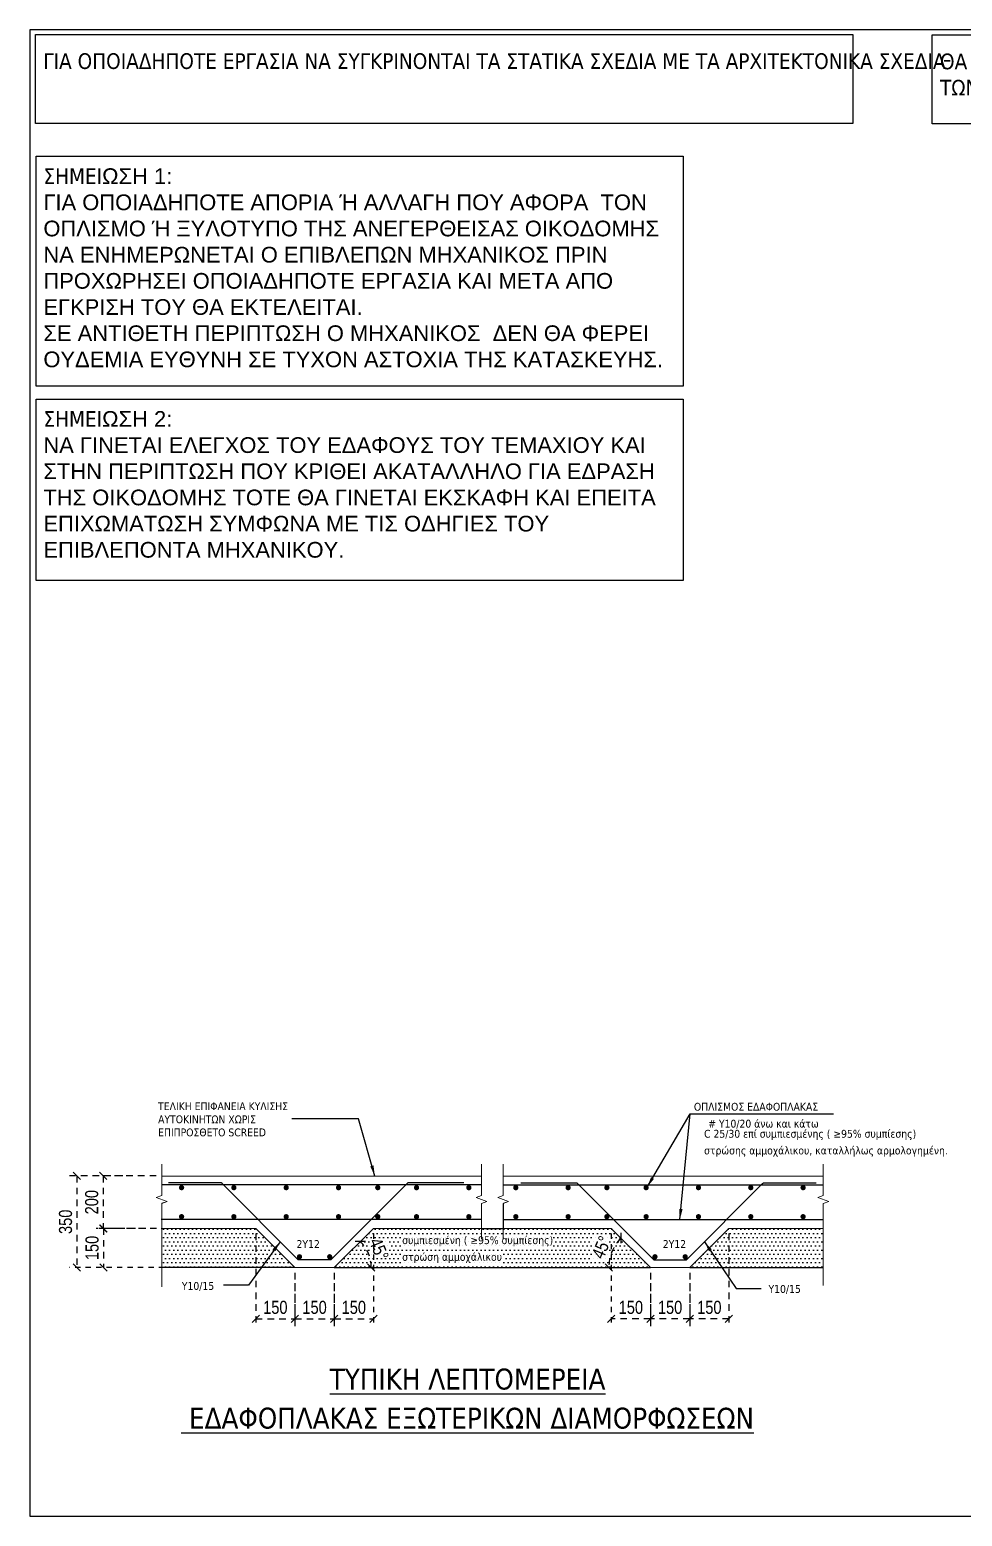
# Model space of a CAD drawing. Header units: millimetres. Extents: x -2171 to 1563, y -1758 to -1505.
# Drawn here: x -1917.64 to -1899.82, y -1619.55 to -1591.15 of the extents above; entities that cross this region are included whole.
import ezdxf
from ezdxf.enums import TextEntityAlignment as Align

# ---------------------------------------------------------------- set-up
doc = ezdxf.new("R2010")
doc.units = ezdxf.units.MM
doc.header["$PDMODE"] = 32
for name, pattern in [('DASHED2', [0.375, 0.25, -0.125]), ('HIDDEN', [0.375, 0.25, -0.125]), ('HIDDEN2', [0.1875, 0.125, -0.0625])]:
    doc.linetypes.add(name, pattern=pattern)
doc.layers.get('Defpoints').update_dxf_attribs({"color": 6})
for name, color, linetype in [('-S_TEXT', 3, 'Continuous'), ('Col_Det_0', 7, 'Continuous'), ('dim', 2, 'Continuous'), ('LFEK', 3, 'Continuous'), ('RLEP', 253, 'Continuous'), ('SXK', 6, 'Continuous'), ('TEXT-S', 120, 'Continuous')]:
    doc.layers.add(name, color=color, linetype=linetype)
doc.layers.add('3', color=1, linetype='Continuous', lineweight=15)
doc.layers.add('A_Διαστάσεις άσπρες', color=7, linetype='Continuous', lineweight=13)
doc.styles.add('1-100', font='arial.ttf', dxfattribs={"width": 0.8})
doc.styles.get("Standard").update_dxf_attribs({"font": 'tahoma.ttf'})
doc.styles.add('TEXT', font='times.ttf', dxfattribs={"width": 0.85})
doc.dimstyles.new('dim 1-20', dxfattribs={"dimtxt": 0.18, "dimasz": 0.14, "dimexe": 0.14, "dimexo": 0.1, "dimgap": 0.09, "dimtad": 1, "dimdec": 0, "dimlfac": 200, "dimzin": 5, "dimdsep": 46, "dimtxsty": '1-100', "dimblk": 'OBLIQUE', "dimcen": 0.09, "dimclrd": 1, "dimclre": 1, "dimclrt": 2, "dimadec": 0, "dimazin": 0, "dimtfac": 1, "dimtdec": 0, "dimtix": 1, "dimtmove": 2, "dimatfit": 3, "dimldrblk": 'OBLIQUE', "dimfxl": 5, "dimfxlon": 1, "dimtolj": 1, "dimtzin": 5, "dimarcsym": 0})
doc.dimstyles.new('DIM100$7', dxfattribs={"dimtxt": 0.2, "dimasz": 0.175, "dimexe": 0, "dimexo": 0, "dimgap": 0.05, "dimtad": 0, "dimtih": 1, "dimtoh": 1, "dimdec": 0, "dimlfac": 1000, "dimzin": 0, "dimdsep": 46, "dimtxsty": 'TEXT', "dimcen": 0.1, "dimse1": 1, "dimse2": 1, "dimclrt": 240, "dimadec": 0, "dimazin": 0, "dimtfac": 1, "dimtdec": 0, "dimtmove": 2, "dimatfit": 3, "dimfxl": 1, "dimtolj": 1, "dimtzin": 0, "dimarcsym": 0})
pattern_1 = [(0, (-1710.85503, -1541.67654), (0.0396875, 0.079375), [0, -0.079375])]

# ---------------------------------------------------------------- blocks, each defined once
blk = doc.blocks.new('_Oblique')
at = {"color": 0, "linetype": 'ByBlock', "lineweight": -2}
blk.add_line((-0.5, -0.5), (0.5, 0.5), dxfattribs=at)
blk = doc.blocks.new('*D167')
at = {"layer": 'Col_Det_0', "color": 1, "linetype": 'HIDDEN', "lineweight": -2, "ltscale": 0.5, "transparency": 16777216}
blk.add_line((-1915.865, -1613.048), (-1916.879, -1613.048), dxfattribs=at)
at = {"layer": 'Col_Det_0', "color": 1, "linetype": 'DASHED2', "lineweight": -2, "ltscale": 0.5, "transparency": 16777216}
blk.add_line((-1916.739, -1613.048), (-1916.739, -1614.798), dxfattribs=at)
at = {"layer": 'Col_Det_0', "color": 1, "linetype": 'HIDDEN2', "lineweight": -2, "ltscale": 0.5, "transparency": 16777216}
blk.add_line((-1912.673, -1614.798), (-1916.879, -1614.798), dxfattribs=at)
at = {"layer": 'Defpoints', "color": 0, "linetype": 'Continuous', "ltscale": 0.5, "transparency": 16777216}
for p in [(-1915.765, -1613.048), (-1916.739, -1614.798), (-1912.573, -1614.798)]:
    blk.add_point(p, dxfattribs=at)
at = {"layer": 'Col_Det_0', "color": 1, "linetype": 'Continuous', "lineweight": -2, "ltscale": 0.5, "transparency": 16777216, "xscale": 0.14, "yscale": 0.14, "zscale": 0.14}
for p, rotation in [((-1916.739, -1613.048), 90), ((-1916.739, -1614.798), 270)]:
    blk.add_blockref('_Oblique', p, dxfattribs=dict(at, rotation=rotation))
at = {"layer": 'Col_Det_0', "color": 2, "linetype": 'Continuous', "ltscale": 0.5, "transparency": 16777216, "insert": (-1916.957, -1613.923), "char_height": 0.25, "attachment_point": 5, "rotation": 90, "style": '1-100'}
blk.add_mtext('\\A1;350', dxfattribs=at)
blk = doc.blocks.new('*D168')
at = {"layer": 'Col_Det_0', "color": 1, "linetype": 'HIDDEN', "lineweight": -2, "ltscale": 0.5, "transparency": 16777216}
blk.add_line((-1912.573, -1614.898), (-1912.573, -1615.916), dxfattribs=at)
at = {"layer": 'Col_Det_0', "color": 1, "linetype": 'HIDDEN2', "lineweight": -2, "ltscale": 0.5, "transparency": 16777216}
blk.add_line((-1911.823, -1614.898), (-1911.823, -1615.916), dxfattribs=at)
at = {"layer": 'Col_Det_0', "color": 1, "linetype": 'DASHED2', "lineweight": -2, "ltscale": 0.5, "transparency": 16777216}
blk.add_line((-1912.573, -1615.776), (-1911.823, -1615.776), dxfattribs=at)
at = {"layer": 'Defpoints', "color": 0, "linetype": 'Continuous', "ltscale": 0.5, "transparency": 16777216}
for p in [(-1912.573, -1614.798), (-1911.823, -1614.798), (-1911.823, -1615.776)]:
    blk.add_point(p, dxfattribs=at)
at = {"layer": 'Col_Det_0', "color": 1, "linetype": 'Continuous', "lineweight": -2, "ltscale": 0.5, "transparency": 16777216, "xscale": 0.14, "yscale": 0.14, "zscale": 0.14, "rotation": 180}
blk.add_blockref('_Oblique', (-1912.573, -1615.776), dxfattribs=at)
at = {"layer": 'Col_Det_0', "color": 1, "linetype": 'Continuous', "lineweight": -2, "ltscale": 0.5, "transparency": 16777216, "xscale": 0.14, "yscale": 0.14, "zscale": 0.14}
blk.add_blockref('_Oblique', (-1911.823, -1615.776), dxfattribs=at)
at = {"layer": 'Col_Det_0', "color": 2, "linetype": 'Continuous', "ltscale": 0.5, "transparency": 16777216, "insert": (-1912.198, -1615.559), "char_height": 0.25, "attachment_point": 5, "style": '1-100'}
blk.add_mtext('\\A1;150', dxfattribs=at)
blk = doc.blocks.new('*D163')
at = {"layer": 'Col_Det_0', "color": 1, "linetype": 'HIDDEN', "lineweight": -2, "ltscale": 0.5, "transparency": 16777216}
blk.add_line((-1913.323, -1614.148), (-1913.323, -1615.916), dxfattribs=at)
at = {"layer": 'Col_Det_0', "color": 1, "linetype": 'HIDDEN2', "lineweight": -2, "ltscale": 0.5, "transparency": 16777216}
blk.add_line((-1912.573, -1614.898), (-1912.573, -1615.916), dxfattribs=at)
at = {"layer": 'Col_Det_0', "color": 1, "linetype": 'DASHED2', "lineweight": -2, "ltscale": 0.5, "transparency": 16777216}
blk.add_line((-1913.323, -1615.776), (-1912.573, -1615.776), dxfattribs=at)
at = {"layer": 'Defpoints', "color": 0, "linetype": 'Continuous', "ltscale": 0.5, "transparency": 16777216}
for p in [(-1913.323, -1614.048), (-1912.573, -1614.798), (-1912.573, -1615.776)]:
    blk.add_point(p, dxfattribs=at)
at = {"layer": 'Col_Det_0', "color": 1, "linetype": 'Continuous', "lineweight": -2, "ltscale": 0.5, "transparency": 16777216, "xscale": 0.14, "yscale": 0.14, "zscale": 0.14, "rotation": 180}
blk.add_blockref('_Oblique', (-1913.323, -1615.776), dxfattribs=at)
at = {"layer": 'Col_Det_0', "color": 1, "linetype": 'Continuous', "lineweight": -2, "ltscale": 0.5, "transparency": 16777216, "xscale": 0.14, "yscale": 0.14, "zscale": 0.14}
blk.add_blockref('_Oblique', (-1912.573, -1615.776), dxfattribs=at)
at = {"layer": 'Col_Det_0', "color": 2, "linetype": 'Continuous', "ltscale": 0.5, "transparency": 16777216, "insert": (-1912.948, -1615.559), "char_height": 0.25, "attachment_point": 5, "style": '1-100'}
blk.add_mtext('\\A1;150', dxfattribs=at)
blk = doc.blocks.new('*D169')
at = {"layer": 'Col_Det_0', "color": 1, "linetype": 'HIDDEN2', "lineweight": -2, "ltscale": 0.5, "transparency": 16777216}
blk.add_line((-1911.073, -1614.148), (-1911.073, -1615.916), dxfattribs=at)
at = {"layer": 'Col_Det_0', "color": 1, "linetype": 'HIDDEN', "lineweight": -2, "ltscale": 0.5, "transparency": 16777216}
blk.add_line((-1911.823, -1614.898), (-1911.823, -1615.916), dxfattribs=at)
at = {"layer": 'Col_Det_0', "color": 1, "linetype": 'DASHED2', "lineweight": -2, "ltscale": 0.5, "transparency": 16777216}
blk.add_line((-1911.823, -1615.776), (-1911.073, -1615.776), dxfattribs=at)
at = {"layer": 'Defpoints', "color": 0, "linetype": 'Continuous', "ltscale": 0.5, "transparency": 16777216}
for p in [(-1911.073, -1614.048), (-1911.823, -1614.798), (-1911.073, -1615.776)]:
    blk.add_point(p, dxfattribs=at)
at = {"layer": 'Col_Det_0', "color": 1, "linetype": 'Continuous', "lineweight": -2, "ltscale": 0.5, "transparency": 16777216, "xscale": 0.14, "yscale": 0.14, "zscale": 0.14, "rotation": 180}
blk.add_blockref('_Oblique', (-1911.823, -1615.776), dxfattribs=at)
at = {"layer": 'Col_Det_0', "color": 1, "linetype": 'Continuous', "lineweight": -2, "ltscale": 0.5, "transparency": 16777216, "xscale": 0.14, "yscale": 0.14, "zscale": 0.14}
blk.add_blockref('_Oblique', (-1911.073, -1615.776), dxfattribs=at)
at = {"layer": 'Col_Det_0', "color": 2, "linetype": 'Continuous', "ltscale": 0.5, "transparency": 16777216, "insert": (-1911.448, -1615.559), "char_height": 0.25, "attachment_point": 5, "style": '1-100'}
blk.add_mtext('\\A1;150', dxfattribs=at)
blk = doc.blocks.new('*D170')
at = {"layer": 'Col_Det_0', "color": 1, "linetype": 'HIDDEN', "lineweight": -2, "ltscale": 0.5, "transparency": 16777216}
blk.add_line((-1915.223, -1613.048), (-1916.379, -1613.048), dxfattribs=at)
at = {"layer": 'Col_Det_0', "color": 1, "linetype": 'DASHED2', "lineweight": -2, "ltscale": 0.5, "transparency": 16777216}
blk.add_line((-1916.239, -1613.048), (-1916.239, -1614.048), dxfattribs=at)
at = {"layer": 'Col_Det_0', "color": 1, "linetype": 'HIDDEN2', "lineweight": -2, "ltscale": 0.5, "transparency": 16777216}
blk.add_line((-1915.223, -1614.048), (-1916.379, -1614.048), dxfattribs=at)
at = {"layer": 'Defpoints', "color": 0, "linetype": 'Continuous', "ltscale": 0.5, "transparency": 16777216}
for p in [(-1915.123, -1613.048), (-1916.239, -1614.048), (-1915.123, -1614.048)]:
    blk.add_point(p, dxfattribs=at)
at = {"layer": 'Col_Det_0', "color": 1, "linetype": 'Continuous', "lineweight": -2, "ltscale": 0.5, "transparency": 16777216, "xscale": 0.14, "yscale": 0.14, "zscale": 0.14}
for p, rotation in [((-1916.239, -1613.048), 90), ((-1916.239, -1614.048), 270)]:
    blk.add_blockref('_Oblique', p, dxfattribs=dict(at, rotation=rotation))
at = {"layer": 'Col_Det_0', "color": 2, "linetype": 'Continuous', "ltscale": 0.5, "transparency": 16777216, "insert": (-1916.457, -1613.548), "char_height": 0.25, "attachment_point": 5, "rotation": 90, "style": '1-100'}
blk.add_mtext('\\A1;200', dxfattribs=at)
blk = doc.blocks.new('*D171')
at = {"layer": 'Col_Det_0', "color": 1, "linetype": 'HIDDEN', "lineweight": -2, "ltscale": 0.5, "transparency": 16777216}
blk.add_line((-1915.216, -1614.048), (-1916.372, -1614.048), dxfattribs=at)
at = {"layer": 'Col_Det_0', "color": 1, "linetype": 'DASHED2', "lineweight": -2, "ltscale": 0.5, "transparency": 16777216}
blk.add_line((-1916.232, -1614.048), (-1916.232, -1614.798), dxfattribs=at)
at = {"layer": 'Col_Det_0', "color": 1, "linetype": 'HIDDEN2', "lineweight": -2, "ltscale": 0.5, "transparency": 16777216}
blk.add_line((-1912.673, -1614.798), (-1916.372, -1614.798), dxfattribs=at)
at = {"layer": 'Defpoints', "color": 0, "linetype": 'Continuous', "ltscale": 0.5, "transparency": 16777216}
for p in [(-1915.116, -1614.048), (-1916.232, -1614.798), (-1912.573, -1614.798)]:
    blk.add_point(p, dxfattribs=at)
at = {"layer": 'Col_Det_0', "color": 1, "linetype": 'Continuous', "lineweight": -2, "ltscale": 0.5, "transparency": 16777216, "xscale": 0.14, "yscale": 0.14, "zscale": 0.14}
for p, rotation in [((-1916.232, -1614.048), 90), ((-1916.232, -1614.798), 270)]:
    blk.add_blockref('_Oblique', p, dxfattribs=dict(at, rotation=rotation))
at = {"layer": 'Col_Det_0', "color": 2, "linetype": 'Continuous', "ltscale": 0.5, "transparency": 16777216, "insert": (-1916.45, -1614.423), "char_height": 0.25, "attachment_point": 5, "rotation": 90, "style": '1-100'}
blk.add_mtext('\\A1;150', dxfattribs=at)
blk = doc.blocks.new('*D172')
at = {"layer": 'Col_Det_0', "color": 1, "linetype": 'HIDDEN2', "lineweight": -2, "ltscale": 0.5, "transparency": 16777216}
blk.add_line((-1905.778, -1614.898), (-1905.778, -1615.916), dxfattribs=at)
at = {"layer": 'Col_Det_0', "color": 1, "linetype": 'HIDDEN', "lineweight": -2, "ltscale": 0.5, "transparency": 16777216}
blk.add_line((-1905.028, -1614.898), (-1905.028, -1615.916), dxfattribs=at)
at = {"layer": 'Col_Det_0', "color": 1, "linetype": 'DASHED2', "lineweight": -2, "ltscale": 0.5, "transparency": 16777216}
blk.add_line((-1905.028, -1615.776), (-1905.778, -1615.776), dxfattribs=at)
at = {"layer": 'Defpoints', "color": 0, "linetype": 'Continuous', "ltscale": 0.5, "transparency": 16777216}
for p in [(-1905.778, -1614.798), (-1905.028, -1614.798), (-1905.778, -1615.776)]:
    blk.add_point(p, dxfattribs=at)
at = {"layer": 'Col_Det_0', "color": 1, "linetype": 'Continuous', "lineweight": -2, "ltscale": 0.5, "transparency": 16777216, "xscale": 0.14, "yscale": 0.14, "zscale": 0.14, "rotation": 180}
blk.add_blockref('_Oblique', (-1905.778, -1615.776), dxfattribs=at)
at = {"layer": 'Col_Det_0', "color": 1, "linetype": 'Continuous', "lineweight": -2, "ltscale": 0.5, "transparency": 16777216, "xscale": 0.14, "yscale": 0.14, "zscale": 0.14}
blk.add_blockref('_Oblique', (-1905.028, -1615.776), dxfattribs=at)
at = {"layer": 'Col_Det_0', "color": 2, "linetype": 'Continuous', "ltscale": 0.5, "transparency": 16777216, "insert": (-1905.403, -1615.559), "char_height": 0.25, "attachment_point": 5, "style": '1-100'}
blk.add_mtext('\\A1;150', dxfattribs=at)
blk = doc.blocks.new('*D164')
at = {"layer": 'Col_Det_0', "color": 1, "linetype": 'HIDDEN', "lineweight": -2, "ltscale": 0.5, "transparency": 16777216}
blk.add_line((-1904.278, -1614.148), (-1904.278, -1615.916), dxfattribs=at)
at = {"layer": 'Col_Det_0', "color": 1, "linetype": 'HIDDEN2', "lineweight": -2, "ltscale": 0.5, "transparency": 16777216}
blk.add_line((-1905.028, -1614.898), (-1905.028, -1615.916), dxfattribs=at)
at = {"layer": 'Col_Det_0', "color": 1, "linetype": 'DASHED2', "lineweight": -2, "ltscale": 0.5, "transparency": 16777216}
blk.add_line((-1904.278, -1615.776), (-1905.028, -1615.776), dxfattribs=at)
at = {"layer": 'Defpoints', "color": 0, "linetype": 'Continuous', "ltscale": 0.5, "transparency": 16777216}
for p in [(-1904.278, -1614.048), (-1905.028, -1614.798), (-1905.028, -1615.776)]:
    blk.add_point(p, dxfattribs=at)
at = {"layer": 'Col_Det_0', "color": 1, "linetype": 'Continuous', "lineweight": -2, "ltscale": 0.5, "transparency": 16777216, "xscale": 0.14, "yscale": 0.14, "zscale": 0.14, "rotation": 180}
blk.add_blockref('_Oblique', (-1905.028, -1615.776), dxfattribs=at)
at = {"layer": 'Col_Det_0', "color": 1, "linetype": 'Continuous', "lineweight": -2, "ltscale": 0.5, "transparency": 16777216, "xscale": 0.14, "yscale": 0.14, "zscale": 0.14}
blk.add_blockref('_Oblique', (-1904.278, -1615.776), dxfattribs=at)
at = {"layer": 'Col_Det_0', "color": 2, "linetype": 'Continuous', "ltscale": 0.5, "transparency": 16777216, "insert": (-1904.653, -1615.559), "char_height": 0.25, "attachment_point": 5, "style": '1-100'}
blk.add_mtext('\\A1;150', dxfattribs=at)
blk = doc.blocks.new('*D173')
at = {"layer": 'Col_Det_0', "color": 1, "linetype": 'HIDDEN2', "lineweight": -2, "ltscale": 0.5, "transparency": 16777216}
blk.add_line((-1906.528, -1614.148), (-1906.528, -1615.916), dxfattribs=at)
at = {"layer": 'Col_Det_0', "color": 1, "linetype": 'HIDDEN', "lineweight": -2, "ltscale": 0.5, "transparency": 16777216}
blk.add_line((-1905.778, -1614.898), (-1905.778, -1615.916), dxfattribs=at)
at = {"layer": 'Col_Det_0', "color": 1, "linetype": 'DASHED2', "lineweight": -2, "ltscale": 0.5, "transparency": 16777216}
blk.add_line((-1905.778, -1615.776), (-1906.528, -1615.776), dxfattribs=at)
at = {"layer": 'Defpoints', "color": 0, "linetype": 'Continuous', "ltscale": 0.5, "transparency": 16777216}
for p in [(-1906.528, -1614.048), (-1905.778, -1614.798), (-1906.528, -1615.776)]:
    blk.add_point(p, dxfattribs=at)
at = {"layer": 'Col_Det_0', "color": 1, "linetype": 'Continuous', "lineweight": -2, "ltscale": 0.5, "transparency": 16777216, "xscale": 0.14, "yscale": 0.14, "zscale": 0.14, "rotation": 180}
blk.add_blockref('_Oblique', (-1906.528, -1615.776), dxfattribs=at)
at = {"layer": 'Col_Det_0', "color": 1, "linetype": 'Continuous', "lineweight": -2, "ltscale": 0.5, "transparency": 16777216, "xscale": 0.14, "yscale": 0.14, "zscale": 0.14}
blk.add_blockref('_Oblique', (-1905.778, -1615.776), dxfattribs=at)
at = {"layer": 'Col_Det_0', "color": 2, "linetype": 'Continuous', "ltscale": 0.5, "transparency": 16777216, "insert": (-1906.153, -1615.559), "char_height": 0.25, "attachment_point": 5, "style": '1-100'}
blk.add_mtext('\\A1;150', dxfattribs=at)
blk = doc.blocks.new('*D174')
at = {"layer": 'Col_Det_0', "color": 1, "linetype": 'DASHED2', "lineweight": -2, "ltscale": 0.5, "transparency": 16777216}
blk.add_arc((-1911.823, -1614.798), 0.708, 360, 45, dxfattribs=at)
at = {"layer": 'Defpoints', "color": 0, "linetype": 'Continuous', "ltscale": 0.5, "transparency": 16777216}
for p in [(-1911.073, -1614.048), (-1911.823, -1614.798), (-1911.823, -1614.798), (-1911.138, -1614.615), (-1905.778, -1614.798)]:
    blk.add_point(p, dxfattribs=at)
at = {"layer": 'Col_Det_0', "color": 1, "linetype": 'Continuous', "lineweight": -2, "ltscale": 0.5, "transparency": 16777216, "xscale": 0.14, "yscale": 0.14, "zscale": 0.14}
for p, rotation in [((-1911.322, -1614.297), 135.0000000000134), ((-1911.114, -1614.798), 269.9999999999993)]:
    blk.add_blockref('_Oblique', p, dxfattribs=dict(at, rotation=rotation))
at = {"layer": 'Col_Det_0', "color": 2, "linetype": 'Continuous', "ltscale": 0.5, "transparency": 16777216, "insert": (-1910.968, -1614.444), "char_height": 0.25, "attachment_point": 5, "rotation": 292.5, "style": '1-100'}
blk.add_mtext('\\A1;45°', dxfattribs=at)
blk = doc.blocks.new('*D175')
at = {"layer": 'Col_Det_0', "color": 1, "linetype": 'DASHED2', "lineweight": -2, "ltscale": 0.5, "transparency": 16777216}
blk.add_arc((-1905.778, -1614.798), 0.796, 135, 180, dxfattribs=at)
at = {"layer": 'Defpoints', "color": 0, "linetype": 'Continuous', "ltscale": 0.5, "transparency": 16777216}
for p in [(-1906.528, -1614.048), (-1906.468, -1614.4), (-1911.823, -1614.798), (-1905.778, -1614.798), (-1905.778, -1614.798)]:
    blk.add_point(p, dxfattribs=at)
at = {"layer": 'Col_Det_0', "color": 1, "linetype": 'Continuous', "lineweight": -2, "ltscale": 0.5, "transparency": 16777216, "xscale": 0.14, "yscale": 0.14, "zscale": 0.14}
for p, rotation in [((-1906.341, -1614.235), 44.99999999999119), ((-1906.574, -1614.798), 269.999999999998)]:
    blk.add_blockref('_Oblique', p, dxfattribs=dict(at, rotation=rotation))
at = {"layer": 'Col_Det_0', "color": 2, "linetype": 'Continuous', "ltscale": 0.5, "transparency": 16777216, "insert": (-1906.714, -1614.411), "char_height": 0.25, "attachment_point": 5, "rotation": 67.5, "style": '1-100'}
blk.add_mtext('\\A1;45°', dxfattribs=at)

msp = doc.modelspace()

# ---------------------------------------------------------------- hatches: boundary and pattern name
at = {"layer": 'RLEP'}
h = msp.add_hatch(dxfattribs=at)
h.set_pattern_fill('DOTS', color=4, scale=0.05)
h.set_pattern_definition(pattern_1)
h.paths.add_polyline_path([(-1915.1197, -1614.0482), (-1915.1197, -1614.7982), (-1912.5727, -1614.7982), (-1913.3227, -1614.0482)])
h = msp.add_hatch(dxfattribs=at)
h.set_pattern_fill('DOTS', color=4, scale=0.05)
h.set_pattern_definition(pattern_1)
h.paths.add_polyline_path([(-1911.0727, -1614.0482), (-1911.8227, -1614.7982), (-1905.7783, -1614.7982), (-1906.5283, -1614.0482), (-1908.5855, -1614.0482), (-1909.0155, -1614.0482)])
h.paths.add_polyline_path([(-1910.5716, -1614.7583), (-1908.4788, -1614.7583), (-1908.4788, -1614.4696), (-1910.5716, -1614.4696)], flags=24)
h.paths.add_polyline_path([(-1910.5726, -1614.4427), (-1907.4156, -1614.4427), (-1907.4156, -1614.1477), (-1910.5726, -1614.1477)], flags=24)
h = msp.add_hatch(dxfattribs=at)
h.set_pattern_fill('DOTS', color=4, scale=0.05)
h.set_pattern_definition(pattern_1)
h.paths.add_polyline_path([(-1904.2783, -1614.0482), (-1905.0283, -1614.7982), (-1902.4751, -1614.7982), (-1902.4751, -1614.0482)])

# ---------------------------------------------------------------- linework, layer by layer
at = {"layer": '-S_TEXT', "ltscale": 5}
msp.add_lwpolyline([(-1876.6923, -1591.1489), (-1917.6423, -1591.1489), (-1917.6423, -1619.5489), (-1876.6923, -1619.5489)], close=True, dxfattribs=at)
at = {"layer": '-S_TEXT', "linetype": 'Continuous'}
for points in [[(-1917.534, -1591.2413), (-1901.9117, -1591.2413), (-1901.9117, -1592.94), (-1917.534, -1592.94)], [(-1900.3949, -1591.2477), (-1884.7726, -1591.2477), (-1884.7726, -1592.9464), (-1900.3949, -1592.9464)], [(-1917.5213, -1593.5657), (-1905.1514, -1593.5657), (-1905.1514, -1597.9571), (-1917.5213, -1597.9571)], [(-1917.5213, -1598.2038), (-1905.1514, -1598.2038), (-1905.1514, -1601.673), (-1917.5213, -1601.673)]]:
    msp.add_lwpolyline(points, close=True, dxfattribs=at)
at = {"color": 30, "elevation": 0}
for points in [[(-1909.0078, -1613.2184), (-1915.1228, -1613.2184)], [(-1908.5932, -1613.2184), (-1902.4782, -1613.2184)], [(-1909.0155, -1613.8779), (-1915.1305, -1613.8779)], [(-1908.5855, -1613.8779), (-1902.4705, -1613.8779)]]:
    msp.add_lwpolyline(points, dxfattribs=at)
for points in [[(-1909.3455, -1613.1775), (-1910.3934, -1613.1775, 0.1989124), (-1910.4288, -1613.1922), (-1911.8848, -1614.6482), (-1912.5105, -1614.6482), (-1913.9665, -1613.1922, 0.1989124), (-1914.0019, -1613.1775), (-1914.9877, -1613.1775)], [(-1908.2555, -1613.1775), (-1907.2075, -1613.1775, -0.1989124), (-1907.1722, -1613.1922), (-1905.7162, -1614.6482), (-1905.0905, -1614.6482), (-1903.6345, -1613.1922, -0.1989124), (-1903.5991, -1613.1775), (-1902.6133, -1613.1775)]]:
    msp.add_lwpolyline(points, format="xyb", dxfattribs=at)
at = {"layer": 'A_Διαστάσεις άσπρες'}
for p, q in [((-1915.1228, -1613.0482), (-1909.0078, -1613.0482)), ((-1902.4782, -1613.0482), (-1908.5932, -1613.0482))]:
    msp.add_line(p, q, dxfattribs=at)
at = {"layer": 'A_Διαστάσεις άσπρες', "elevation": 0}
for points in [[(-1915.1197, -1612.8213), (-1915.1197, -1613.4204), (-1915.2228, -1613.4579), (-1915.0167, -1613.5329), (-1915.1197, -1613.5704), (-1915.1197, -1615.1663)], [(-1909.0078, -1612.8213), (-1909.0078, -1613.4204), (-1909.1108, -1613.4579), (-1908.9048, -1613.5329), (-1909.0078, -1613.5704), (-1909.0078, -1614.2534)], [(-1908.5932, -1612.8213), (-1908.5932, -1613.4204), (-1908.6962, -1613.4579), (-1908.4901, -1613.5329), (-1908.5932, -1613.5704), (-1908.5932, -1614.2534)], [(-1902.4751, -1612.8213), (-1902.4751, -1613.4204), (-1902.5782, -1613.4579), (-1902.3721, -1613.5329), (-1902.4751, -1613.5704), (-1902.4751, -1615.1396)], [(-1911.8227, -1614.7982), (-1912.5727, -1614.7982), (-1913.3227, -1614.0482), (-1915.1305, -1614.0482)], [(-1912.5727, -1614.7982), (-1911.8227, -1614.7982), (-1911.0727, -1614.0482), (-1909.0155, -1614.0482)], [(-1905.0283, -1614.7982), (-1905.7783, -1614.7982), (-1906.5283, -1614.0482), (-1908.5855, -1614.0482)], [(-1905.7783, -1614.7982), (-1905.0283, -1614.7982), (-1904.2783, -1614.0482), (-1902.4705, -1614.0482)]]:
    msp.add_lwpolyline(points, dxfattribs=at)
at = {"layer": 'LFEK', "const_width": 0.05, "elevation": 0}
for points in [[(-1914.7151, -1613.2706, -1), (-1914.7651, -1613.2706, -1)], [(-1913.7151, -1613.2706, -1), (-1913.7651, -1613.2706, -1)], [(-1912.7151, -1613.2706, -1), (-1912.7651, -1613.2706, -1)], [(-1911.7151, -1613.2706, -1), (-1911.7651, -1613.2706, -1)], [(-1910.9651, -1613.2706, -1), (-1911.0151, -1613.2706, -1)], [(-1910.2244, -1613.2706, -1), (-1910.2744, -1613.2706, -1)], [(-1909.2244, -1613.2706, -1), (-1909.2744, -1613.2706, -1)], [(-1908.3766, -1613.2706, 1), (-1908.3266, -1613.2706, 1)], [(-1907.3766, -1613.2706, 1), (-1907.3266, -1613.2706, 1)], [(-1906.6359, -1613.2706, 1), (-1906.5859, -1613.2706, 1)], [(-1905.8859, -1613.2706, 1), (-1905.8359, -1613.2706, 1)], [(-1904.8859, -1613.2706, 1), (-1904.8359, -1613.2706, 1)], [(-1903.8859, -1613.2706, 1), (-1903.8359, -1613.2706, 1)], [(-1902.8859, -1613.2706, 1), (-1902.8359, -1613.2706, 1)], [(-1914.7151, -1613.8258, 1), (-1914.7651, -1613.8258, 1)], [(-1913.7151, -1613.8258, 1), (-1913.7651, -1613.8258, 1)], [(-1912.7151, -1613.8258, 1), (-1912.7651, -1613.8258, 1)], [(-1911.7151, -1613.8258, 1), (-1911.7651, -1613.8258, 1)], [(-1910.9651, -1613.8258, 1), (-1911.0151, -1613.8258, 1)], [(-1910.2244, -1613.8258, 1), (-1910.2744, -1613.8258, 1)], [(-1909.2244, -1613.8258, 1), (-1909.2744, -1613.8258, 1)], [(-1908.3766, -1613.8258, -1), (-1908.3266, -1613.8258, -1)], [(-1907.3766, -1613.8258, -1), (-1907.3266, -1613.8258, -1)], [(-1906.6359, -1613.8258, -1), (-1906.5859, -1613.8258, -1)], [(-1905.8859, -1613.8258, -1), (-1905.8359, -1613.8258, -1)], [(-1904.8859, -1613.8258, -1), (-1904.8359, -1613.8258, -1)], [(-1903.8859, -1613.8258, -1), (-1903.8359, -1613.8258, -1)], [(-1902.8859, -1613.8258, -1), (-1902.8359, -1613.8258, -1)], [(-1912.4609, -1614.5911, 1), (-1912.5109, -1614.5911, 1)], [(-1911.8834, -1614.5911, 1), (-1911.9334, -1614.5911, 1)], [(-1905.7175, -1614.5911, -1), (-1905.6675, -1614.5911, -1)], [(-1905.1401, -1614.5911, -1), (-1905.0901, -1614.5911, -1)]]:
    msp.add_lwpolyline(points, format="xyb", close=True, dxfattribs=at)
at = {"layer": 'RLEP', "color": 4}
for p, q in [((-1909.0155, -1614.0482), (-1908.5855, -1614.0482)), ((-1912.5727, -1614.7982), (-1915.1197, -1614.7982)), ((-1911.8227, -1614.7982), (-1905.7783, -1614.7982)), ((-1905.0283, -1614.7982), (-1902.4751, -1614.7982))]:
    msp.add_line(p, q, dxfattribs=at)
at = {"layer": 'RLEP', "lineweight": 0, "ltscale": 50, "elevation": 0}
for points in [[(-1915.1197, -1613.0482), (-1909.0078, -1613.0482), (-1909.0078, -1613.4204), (-1909.1108, -1613.4579), (-1908.9048, -1613.5329), (-1909.0078, -1613.5704), (-1909.0078, -1614.0482), (-1911.0727, -1614.0482), (-1911.8227, -1614.7982), (-1912.5727, -1614.7982), (-1913.3227, -1614.0482), (-1915.1155, -1614.0482), (-1915.1155, -1613.5689), (-1915.0167, -1613.5329), (-1915.2228, -1613.4579), (-1915.1197, -1613.4204)], [(-1908.5932, -1613.0482), (-1902.4751, -1613.0482), (-1902.4751, -1613.4204), (-1902.5782, -1613.4579), (-1902.3721, -1613.5329), (-1902.4751, -1613.5704), (-1902.4751, -1614.0482), (-1904.2783, -1614.0482), (-1905.0283, -1614.7982), (-1905.7783, -1614.7982), (-1906.5283, -1614.0482), (-1908.5889, -1614.0482), (-1908.5889, -1613.5689), (-1908.4901, -1613.5329), (-1908.6962, -1613.4579), (-1908.5932, -1613.4204)]]:
    msp.add_lwpolyline(points, close=True, dxfattribs=at)

# ---------------------------------------------------------------- texts
at = {"layer": '3', "char_height": 0.3, "attachment_point": 1}
for s, width, heights, insert in [('{\\C7;ΓΙΑ ΟΠΟΙΑΔΗΠΟΤΕ ΕΡΓΑΣΙΑ ΝΑ ΣΥΓΚΡΙΝΟΝΤΑΙ ΤΑ ΣΤΑΤΙΚΑ ΣΧΕΔΙΑ ME TA AΡXITEKTONIKA ΣΧΕΔΙΑ }', 16.821518, [1.543], (-1917.383, -1591.598)), ('{\\C7;ΘΑ ΕΠΙΛΕΓΕΤΑΙ ΓΙΑ ΤΟΙΧΟΣ ΠΕΡΙΦΡΑΞΗΣ - ΑΝΤΙΣΤΗΡΙΞΗΣ, ΑΝ ΧΡΕΙΑΖΕΤΑΙ, ΕΝΑΣ ΕΚ ΤΩΝ ΔΥΟ ΤΥΠΩΝ ΠΟΥ ΦΑΙΝΟΝΤΑΙ ΠΙΟ ΚΑΤΩ:}', 15.14161, [1.543], (-1900.2439, -1591.6044)), ('{\\C7;ΣΗΜΕΙ\\fArial|b0|i0|c186|p34;Ω\\fArial|b0|i0|c161|p34;ΣΗ \\fArial|b0|i0|c186|p34;1:\\P\\fArial|b0|i0|c161|p34;ΓΙΑ ΟΠΟΙΑ\\fArial|b0|i0|c186|p34;Δ\\fArial|b0|i0|c161|p34;ΗΠΟΤΕ ΑΠΟΡΙΑ Ή ΑΛΛΑΓΗ ΠΟΥ ΑΦΟΡΑ  ΤΟΝ ΟΠΛΙΣΜΟ Ή ΞΥΛΟΤΥΠΟ ΤΗΣ ΑΝΕΓΕΡΘΕΙΣΑΣ ΟΙΚΟ\\fArial|b0|i0|c186|p34;Δ\\fArial|b0|i0|c161|p34;ΟΜΗΣ  ΝΑ ΕΝΗΜΕΡ\\fArial|b0|i0|c186|p34;Ω\\fArial|b0|i0|c161|p34;ΝΕΤΑΙ Ο ΕΠΙΒΛΕΠ\\fArial|b0|i0|c186|p34;Ω\\fArial|b0|i0|c161|p34;Ν ΜΗΧΑΝΙΚΟΣ ΠΡΙΝ ΠΡΟΧ\\fArial|b0|i0|c186|p34;Ω\\fArial|b0|i0|c161|p34;ΡΗΣΕΙ ΟΠΟΙΑ\\fArial|b0|i0|c186|p34;Δ\\fArial|b0|i0|c161|p34;ΗΠΟΤΕ ΕΡΓΑΣΙΑ ΚΑΙ ΜΕΤΑ ΑΠΟ ΕΓΚΡΙΣΗ ΤΟΥ ΘΑ ΕΚΤΕΛΕΙΤΑΙ\\fArial|b0|i0|c186|p34;.\\P\\fArial|b0|i0|c161|p34;ΣΕ ΑΝΤΙΘΕΤΗ ΠΕΡΙΠΤ\\fArial|b0|i0|c186|p34;Ω\\fArial|b0|i0|c161|p34;ΣΗ Ο ΜΗΧΑΝΙΚΟΣ  \\fArial|b0|i0|c186|p34;Δ\\fArial|b0|i0|c161|p34;ΕΝ ΘΑ ΦΕΡΕΙ ΟΥ\\fArial|b0|i0|c186|p34;Δ\\fArial|b0|i0|c161|p34;ΕΜΙΑ ΕΥΘΥΝΗ ΣΕ ΤΥΧΟΝ ΑΣΤΟΧΙΑ ΤΗΣ ΚΑΤΑΣΚΕΥΗΣ\\fArial|b0|i0|c186|p34;.}', 12.369057, [5.7508], (-1917.3812, -1593.7961)), ('{\\C7;ΣΗΜΕΙ\\fArial|b0|i0|c186|p34;Ω\\fArial|b0|i0|c161|p34;ΣΗ 2\\fArial|b0|i0|c186|p34;:\\P\\fArial|b0|i0|c161|p34;NA ΓΙΝΕΤΑΙ ΕΛΕΓΧΟΣ ΤΟΥ ΕΔΑΦΟΥΣ ΤΟΥ ΤΕΜΑΧΙΟΥ ΚΑΙ ΣΤΗΝ ΠΕΡΙΠΤΩΣΗ ΠΟΥ ΚΡΙΘEI ΑΚΑΤΑΛΛΗΛO ΓΙΑ ΕΔΡΑΣΗ ΤΗΣ ΟΙΚΟΔΟΜΗΣ ΤΟΤΕ ΘΑ ΓΙΝΕΤΑΙ ΕΚΣΚΑΦΗ ΚΑΙ ΕΠΕΙΤΑ ΕΠΙΧΩΜΑΤΩΣΗ ΣΥΜΦΩΝΑ ΜΕ ΤΙΣ ΟΔΗΓΙΕΣ ΤΟΥ ΕΠΙΒΛΕΠΟΝΤΑ ΜΗΧΑΝΙΚΟΥ.}', 12.369057, [5.7508], (-1917.3812, -1598.4342))]:
    msp.add_mtext_dynamic_manual_height_columns(s, width=width, gutter_width=1, heights=heights, dxfattribs=dict(at, insert=insert))
at = {"layer": 'SXK'}
for s, p in [('%%UΤΥΠΙΚΗ ΛΕΠΤΟΜΕΡΕΙΑ', (-1909.2741, -1616.9271)), ('%%U ΕΔΑΦΟΠΛΑΚΑΣ ΕΞΩΤΕΡΙΚΩΝ ΔΙΑΜΟΡΦΩΣΕΩΝ', (-1909.2741, -1617.6737))]:
    msp.add_text(s, height=0.4, dxfattribs=at).set_placement(p, align=Align.MIDDLE_CENTER)
at = {"layer": 'TEXT-S'}
for s, p in [('ΟΠΛΙΣΜΟΣ ΕΔΑΦΟΠΛΑΚΑΣ', (-1904.9477, -1611.7999)), ('# Y10/20 άνω και κάτω', (-1904.6743, -1612.1234)), ('C 25/30 επί συμπιεσμένης ( ≥95%%% συμπίεσης)', (-1904.7533, -1612.3163)), ('στρώσης αμμοχάλικου, καταλλήλως αρμολογημένη.', (-1904.7533, -1612.6354)), ('συμπιεσμένη ( ≥95%%% συμπίεσης)', (-1910.5235, -1614.3494)), ('2Y12', (-1912.543, -1614.423)), ('στρώση αμμοχάλικου', (-1910.5235, -1614.6685)), ('2Y12', (-1905.5425, -1614.423)), ('Y10/15', (-1914.7349, -1615.2235)), ('Y10/15', (-1903.5224, -1615.2814))]:
    msp.add_text(s, height=0.15, dxfattribs=at).set_placement(p)
at = {"layer": 'TEXT-S', "insert": (-1915.1883, -1611.6398), "char_height": 0.15, "attachment_point": 1}
msp.add_mtext_dynamic_manual_height_columns('ΤΕΛΙΚΗ ΕΠΙΦΑΝΕΙΑ ΚΥΛΙΣΗΣ ΑΥΤΟΚΙΝΗΤΩΝ ΧΩΡΙΣ ΕΠΙΠΡΟΣΘΕΤΟ SCREED', width=2.71046, gutter_width=0.0125, heights=[0], dxfattribs=at)

# ---------------------------------------------------------------- dimensions: what is measured, and where the dimension line sits
at = {"layer": 'Col_Det_0', "linetype": 'Continuous', "ltscale": 0.5}
for base, p1, p2, angle, picture, middle in [((-1916.739, -1614.7982), (-1915.7652, -1613.0482), (-1912.5727, -1614.7982), 90, '*D167', (-1916.9568, -1613.9232)), ((-1916.2394, -1614.0482), (-1915.1228, -1613.0482), (-1915.1228, -1614.0482), 90, '*D170', (-1916.457, -1613.5482)), ((-1916.2321, -1614.7982), (-1915.1155, -1614.0482), (-1912.5727, -1614.7982), 90, '*D171', (-1916.4497, -1614.4232)), ((-1906.5283, -1615.7762), (-1905.7783, -1614.7982), (-1906.5283, -1614.0482), 180, '*D173', (-1906.1533, -1615.5585)), ((-1905.0283, -1615.7762), (-1904.2783, -1614.0482), (-1905.0283, -1614.7982), 180, '*D164', (-1904.6533, -1615.5585)), ((-1905.7783, -1615.7762), (-1905.0283, -1614.7982), (-1905.7783, -1614.7982), 180, '*D172', (-1905.4033, -1615.5585))]:
    dim = msp.add_linear_dim(base=base, p1=p1, p2=p2, angle=angle, dimstyle='dim 1-20', override={"dimtxt": 0.25}, dxfattribs=at)
    dim.commit()
    dim.dimension.update_dxf_attribs({"geometry": picture, "text_midpoint": middle})
for base, p1, p2, picture, middle in [((-1912.5727, -1615.7762), (-1913.3227, -1614.0482), (-1912.5727, -1614.7982), '*D163', (-1912.9477, -1615.5585)), ((-1911.0727, -1615.7762), (-1911.8227, -1614.7982), (-1911.0727, -1614.0482), '*D169', (-1911.4477, -1615.5585)), ((-1911.8227, -1615.7762), (-1912.5727, -1614.7982), (-1911.8227, -1614.7982), '*D168', (-1912.1977, -1615.5585))]:
    dim = msp.add_linear_dim(base=base, p1=p1, p2=p2, dimstyle='dim 1-20', override={"dimtxt": 0.25}, dxfattribs=at)
    dim.commit()
    dim.dimension.update_dxf_attribs({"geometry": picture, "text_midpoint": middle})
for base, line2, picture, middle in [((-1911.1384, -1614.6148), ((-1911.8227, -1614.7982), (-1911.0727, -1614.0482)), '*D174', (-1910.9676, -1614.444)), ((-1906.4675, -1614.4003), ((-1905.7783, -1614.7982), (-1906.5283, -1614.0482)), '*D175', (-1906.7142, -1614.4105))]:
    dim = msp.add_angular_dim_2l(base=base, line1=((-1911.8227, -1614.7982), (-1905.7783, -1614.7982)), line2=line2, dimstyle='dim 1-20', override={"dimtxt": 0.25}, dxfattribs=at)
    dim.commit()
    dim.dimension.update_dxf_attribs({"geometry": picture, "text_midpoint": middle})

# ---------------------------------------------------------------- leaders
at = {"layer": 'dim', "color": 2, "ltscale": 50}
for points in [[(-1911.0475, -1613.0482), (-1911.3594, -1611.9545), (-1912.6319, -1611.9545)], [(-1905.8404, -1613.2593), (-1905.0192, -1611.8602)], [(-1905.2163, -1613.8779), (-1905.0192, -1611.8602), (-1902.2806, -1611.8602)], [(-1912.8551, -1614.3036), (-1913.4615, -1615.1365), (-1913.9358, -1615.1365)], [(-1904.7459, -1614.3036), (-1904.1395, -1615.1943), (-1903.6651, -1615.1943)]]:
    msp.add_leader(points, dimstyle='DIM100$7', override={"dimasz": 0.2}, dxfattribs=at)

doc.saveas('drawing.dxf')
